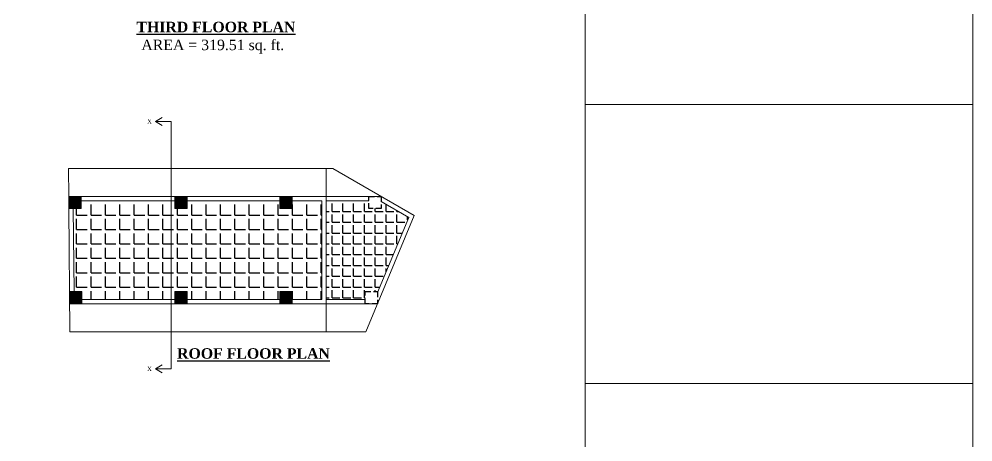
# Model space of a CAD drawing. Header units: inches. Extents: x 20273 to 74670, y -14357 to 735.
# Drawn here: x 44343 to 45437, y -3704 to -3220 of the extents above; entities that cross this region are included whole.
import ezdxf

# ---------------------------------------------------------------- set-up
doc = ezdxf.new("R2010")
doc.units = ezdxf.units.IN
doc.header["$LTSCALE"] = 5
doc.header["$MEASUREMENT"] = 0
doc.linetypes.add('HIDDEN', pattern=[0.375, 0.25, -0.125])
doc.layers.add('A-WALL', color=7, linetype='Continuous', lineweight=9)
doc.layers.add('ele1', color=21, linetype='Continuous', lineweight=20)
doc.layers.add('TEXT', color=6, linetype='Continuous')
doc.layers.add('WALL', color=7, linetype='Continuous')
doc.styles.add('ordinary', font='times.ttf')
pattern_1 = [(45, (18280.62599, 241.2281), (-0.08838834765, 0.08838834765), [])]

msp = doc.modelspace()

# ---------------------------------------------------------------- hatches: boundary and pattern name
at = {"layer": 'A-WALL', "ltscale": 5}
h = msp.add_hatch(dxfattribs=at)
h.set_pattern_fill('ANSI31', color=256)
h.set_pattern_definition(pattern_1)
h.paths.add_polyline_path([(44414.09, -3437.38), (44414.09, -3423.38), (44400.09, -3423.38), (44400.09, -3437.38)])
h = msp.add_hatch(dxfattribs=at)
h.set_pattern_fill('ANSI31', color=256)
h.set_pattern_definition(pattern_1)
h.paths.add_polyline_path([(44535.51, -3437.38), (44535.51, -3423.38), (44521.51, -3423.38), (44521.51, -3437.38)])
h = msp.add_hatch(dxfattribs=at)
h.set_pattern_fill('ANSI31', color=256)
h.set_pattern_definition(pattern_1)
h.paths.add_polyline_path([(44656.01, -3437.38), (44656.01, -3423.38), (44642.01, -3423.38), (44642.01, -3437.38)])
h = msp.add_hatch(dxfattribs=at)
h.set_pattern_fill('ANSI31', color=256)
h.set_pattern_definition(pattern_1)
h.paths.add_polyline_path([(44415.01, -3546.37), (44415.01, -3532.37), (44401.01, -3532.37), (44401.01, -3546.37)])
h = msp.add_hatch(dxfattribs=at)
h.set_pattern_fill('ANSI31', color=256)
h.set_pattern_definition(pattern_1)
h.paths.add_polyline_path([(44535.51, -3546.37), (44535.51, -3532.37), (44521.51, -3532.37), (44521.51, -3546.37)])
h = msp.add_hatch(dxfattribs=at)
h.set_pattern_fill('ANSI31', color=256)
h.set_pattern_definition(pattern_1)
h.paths.add_polyline_path([(44642.01, -3546.37), (44656.01, -3546.37), (44656.01, -3532.37), (44642.01, -3532.37)])
at = {"layer": 'WALL', "linetype": 'ByBlock', "ltscale": 5, "true_color": 0xf8991e}
h = msp.add_hatch(dxfattribs=at)
h.set_pattern_fill('ANGLE', color=30, scale=60)
h.set_pattern_definition([(0, (14197.412, -1250.202), (0, 16.5), [12, -4.5]), (90, (14197.412, -1250.202), (-16.5, 1e-15), [12, -4.5])])
h.paths.add_polyline_path([(44535.51, -3437.38), (44521.51, -3437.38), (44521.51, -3428.38), (44414.09, -3428.38), (44414.09, -3437.38), (44405.09, -3437.38), (44405.9, -3532.37), (44415.01, -3532.37), (44415.01, -3541.37), (44521.51, -3541.37), (44521.51, -3532.37), (44535.51, -3532.37), (44535.51, -3541.37), (44642.01, -3541.37), (44642.01, -3532.37), (44656.01, -3532.37), (44656.01, -3541.37), (44690.01, -3541.37), (44690.01, -3428.38), (44656.01, -3428.38), (44656.01, -3437.38), (44642.01, -3437.38), (44642.01, -3428.38), (44535.51, -3428.38)])
h = msp.add_hatch(dxfattribs=at)
h.set_pattern_fill('ANGLE', color=30, scale=45)
h.set_pattern_definition([(0, (14197.412, -1250.202), (0, 12.375), [9, -3.375]), (90, (14197.412, -1250.202), (-12.375, 8e-16), [9, -3.375])])
h.paths.add_polyline_path([(44695.01, -3428.38), (44695.01, -3541.37), (44739.88, -3541.37), (44739.88, -3532.37), (44753.88, -3532.37), (44753.88, -3533.36), (44789.65, -3447.37), (44758.14, -3429.16), (44758.14, -3437.38), (44744.14, -3437.38), (44744.14, -3428.38)])

# ---------------------------------------------------------------- linework, layer by layer
at = {"layer": 'A-WALL', "ltscale": 5}
for p, q in [((44499.46, -3337.59), (44506.89, -3332.91)), ((44517.46, -3337.59), (44499.46, -3337.59)), ((44499.46, -3337.59), (44506.89, -3342.27)), ((44517.46, -3620.87), (44517.46, -3337.59)), ((44399.7, -3391.38), (44399.97, -3423.38)), ((44702.76, -3391.38), (44399.7, -3391.38)), ((44695.01, -3391.38), (44695.01, -3578.37)), ((44795.95, -3445.24), (44702.76, -3391.38)), ((44695.01, -3423.38), (44399.97, -3423.38)), ((44399.97, -3423.38), (44400.09, -3437.38)), ((44400.09, -3428.38), (44399.97, -3428.38)), ((44521.51, -3428.38), (44414.09, -3428.38)), ((44642.01, -3428.38), (44535.51, -3428.38)), ((44690.01, -3428.38), (44656.01, -3428.38)), ((44690.01, -3428.38), (44690.01, -3541.37)), ((44758.14, -3423.38), (44695.01, -3423.38)), ((44744.14, -3428.38), (44695.01, -3428.38)), ((44789.65, -3447.37), (44758.14, -3429.16)), ((44400.09, -3437.38), (44401.29, -3578.37)), ((44405.09, -3437.34), (44405.9, -3532.37)), ((44740.57, -3578.37), (44795.95, -3445.24)), ((44753.88, -3533.36), (44789.65, -3447.37)), ((44415.01, -3541.37), (44521.51, -3541.37)), ((44535.39, -3541.37), (44642.01, -3541.37)), ((44656.01, -3541.37), (44690.01, -3541.37)), ((44695.01, -3541.37), (44739.88, -3541.37)), ((44401.01, -3546.37), (44695.01, -3546.37)), ((44695.01, -3546.37), (44753.88, -3546.37)), ((44401.29, -3578.37), (44740.57, -3578.37)), ((44499.46, -3620.87), (44506.89, -3616.19)), ((44517.46, -3620.87), (44499.46, -3620.87)), ((44499.46, -3620.87), (44506.89, -3625.55))]:
    msp.add_line(p, q, dxfattribs=at)
for points in [[(44400.09, -3423.38), (44414.09, -3423.38), (44414.09, -3437.38), (44400.09, -3437.38)], [(44521.51, -3423.38), (44535.51, -3423.38), (44535.51, -3437.38), (44521.51, -3437.38)], [(44642.01, -3423.38), (44656.01, -3423.38), (44656.01, -3437.38), (44642.01, -3437.38)], [(44401.01, -3532.37), (44415.01, -3532.37), (44415.01, -3546.37), (44401.01, -3546.37)], [(44521.51, -3532.37), (44535.51, -3532.37), (44535.51, -3546.37), (44521.51, -3546.37)], [(44642.01, -3532.37), (44656.01, -3532.37), (44656.01, -3546.37), (44642.01, -3546.37)]]:
    msp.add_lwpolyline(points, close=True, dxfattribs=at)
at = {"layer": 'ele1'}
for p, q in [((44991.96, -4601.5), (44991.96, -2446.17)), ((45436.61, -3317.98), (44991.96, -3317.98)), ((45436.61, -3637.75), (44991.96, -3637.75))]:
    msp.add_line(p, q, dxfattribs=at)
msp.add_lwpolyline([(42351.65, -2446.17), (45436.61, -2446.17), (45436.61, -4601.5), (42351.65, -4601.5)], close=True, dxfattribs=at)
msp.add_lwpolyline([(42351.65, -2446.17), (45436.61, -2446.17), (45436.61, -4601.5), (42351.65, -4601.5)], close=True, dxfattribs=at)
at = {"layer": 'WALL', "color": 2, "linetype": 'HIDDEN', "ltscale": 5}
for points in [[(44744.14, -3423.38), (44758.14, -3423.38), (44758.14, -3437.38), (44744.14, -3437.38)], [(44739.88, -3532.37), (44753.88, -3532.37), (44753.88, -3546.37), (44739.88, -3546.37)]]:
    msp.add_lwpolyline(points, close=True, dxfattribs=at)

# ---------------------------------------------------------------- texts
at = {"layer": 'TEXT', "style": 'ordinary'}
for p in [(44489.68, -3340), (44489.68, -3623.29)]:
    msp.add_text('X', height=5, dxfattribs=at).set_placement(p)
at = {"layer": 'TEXT', "char_height": 12, "width": 219.8151, "attachment_point": 8, "rotation": 359.99961, "style": 'ordinary'}
for s, insert in [('{\\fTimes New Roman|b1|i0|c0|p18;\\LTHIRD FLOOR PLAN}', (44568.58, -3235.53)), ('AREA = 319.51 sq. ft.', (44564.99, -3259.77)), ('{\\fTimes New Roman|b1|i0|c0|p18;\\LROOF FLOOR PLAN}', (44611.69, -3609.38))]:
    msp.add_mtext(s, dxfattribs=dict(at, insert=insert))

doc.saveas('drawing.dxf')
